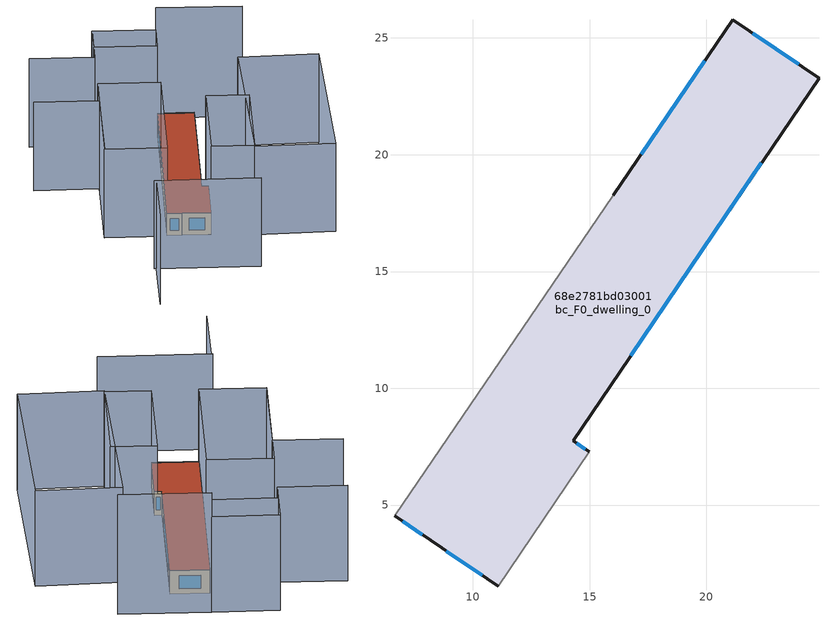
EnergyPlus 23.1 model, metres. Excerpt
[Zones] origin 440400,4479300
68e2781bd03001bc_F0_dwelling_0
 floor ground (EU_floor_Construction): 14.98,7.28 14.29,7.75 24.82,23.29 21.13,25.78 16.02,18.27 6.65,4.55 8.19,3.49 11.08,1.53 z0
 wall outside (EU_wall_Construction): 11.08,1.53 8.19,3.49 6.65,4.55 / 16.02,18.27 21.13,25.78 24.82,23.29 14.29,7.75 14.98,7.28 z0:3
 wall adiabatic (EU_wall_Construction): 14.98,7.28 11.08,1.53 / 6.65,4.55 16.02,18.27 z0:3
 window (EU_Window_Construction): 14.45,7.64 14.82,7.39 / 10.4,1.99 8.87,3.03 / 7.83,3.74 7.01,4.3 / 17.22,20.03 19.93,24.02 / 21.99,25.2 23.96,23.87 / 22.35,19.65 16.76,11.39 z0.7:2.3
 roof outside (EU_roof_Construction): 24.82,23.29 14.29,7.75 14.98,7.28 11.08,1.53 8.19,3.49 6.65,4.55 16.02,18.27 21.13,25.78 z3
shading: 0.33,-1.37 11.03,-8.48 / 0.51,-1.49 -4.49,-8.98 / 0.81,23.39 7.37,18.97 / 7.37,18.97 0.4,8.62 / 17.31,33.68 13.59,28.17 / 13.59,28.17 7.07,32.57 / 11.08,1.53 18.35,12.31 / 18.35,12.31 22.68,9.39 / 22.68,9.39 15.41,-1.39 / 15.41,-1.39 11.08,1.53 / 27.33,17.86 35.6,12.72 / 35.6,12.72 23.49,-6.77 / 23.49,-6.77 15.22,-1.62 / 15.22,-1.62 27.33,17.86 / 0.38,8.66 9.76,22.51 / 9.76,22.51 16.02,18.27 / 16.02,18.27 6.64,4.42 / 6.64,4.42 0.38,8.66 / 17.29,33.67 23.63,29.41 / 23.63,29.41 21.38,26.06 / 21.38,26.06 15.04,30.32 / 15.04,30.32 17.29,33.67 z0:12; 32.24,23.52 23.63,29.41 z0:15
[Building]
EU S2 Campaign: North Axis=0; Terrain=City; Solar Distribution=FullExterior
[Site:Location]
Madrid: Latitude=40.5; Longitude=-3.5; Time Zone=1; Elevation=609
[SizingPeriod:WeatherFileDays]
AnnualSizingPeriod: Begin Month=1; Begin Day of Month=1; End Month=12; End Day of Month=31; Day of Week for Start Day=Monday; Use Weather File Daylight Saving Period=No; Use Weather File Rain and Snow Indicators=No
[MATERIAL]
EU_InternalMass_Material: Roughness=MediumRough; Thickness=0.1; Conductivity=1; Density=1800; Specific Heat=900; Thermal Absorptance=0.9; Solar Absorptance=0.7; Visible Absorptance=0.7
[MATERIAL:NOMASS] Roughness=MediumRough; Thermal Absorptance=0.9; Solar Absorptance=0.7; Visible Absorptance=0.7
Name | Thermal Resistance
EU_wall_NoMass | 0.419739
EU_roof_NoMass | 0.352165
EU_floor_NoMass | 0.608284
[WINDOWMATERIAL:SIMPLEGLAZINGSYSTEM]
EU_Window_SimpleGlazing: UFactor=4.8352; Solar Heat Gain Coefficient=0.85; Visible Transmittance=0.85
[CONSTRUCTION]
EU_wall_Construction: EU_wall_NoMass
EU_roof_Construction: EU_roof_NoMass
EU_floor_Construction: EU_floor_NoMass
EU_InternalMass_Construction: EU_InternalMass_Material
EU_Window_Construction: EU_Window_SimpleGlazing
[ZONE]
68e2781bd03001bc_F0_dwelling_0: Type=1; Multiplier=1; Ceiling Height=autocalculate; Volume=363.584; Floor Area=autocalculate; Part of Total Floor Area=Yes
[INTERNALMASS]
68e2781bd03001bc_F0_dwelling_0_EU_InternalMass: Construction=EU_InternalMass_Construction; Zone or ZoneList=68e2781bd03001bc_F0_dwelling_0; Surface Area=121.195
[OTHEREQUIPMENT]
EU_Step8_InternalGain_68e2781bd03001bc_F0_dwelling_0_f000: Fuel Type=Electricity; Zone or ZoneList or Space or SpaceList=68e2781bd03001bc_F0_dwelling_0; Schedule=EU_Step8_GainSchedule_68e2781bd03001bc_F0_dwelling_0_f000; Design Level Calculation Method=Watts/Area; Power per Zone Floor Area=1; Fraction Latent=0; Fraction Radiant=0; Fraction Lost=0; Carbon Dioxide Generation Rate=0; EndUse Subcategory=EU_Step8_InternalGains
[ZONEVENTILATION:DESIGNFLOWRATE]
EU_ConstantAir_68e2781bd03001bc_F0_dwelling_0: Zone or ZoneList or Space or SpaceList=68e2781bd03001bc_F0_dwelling_0; Schedule=EU_AlwaysOn; Design Flow Rate Calculation Method=AirChanges/Hour; Air Changes per Hour=0.703302; Ventilation Type=Natural; Fan Pressure Rise=0; Fan Total Efficiency=1; Constant Term Coefficient=1; Temperature Term Coefficient=0; Velocity Term Coefficient=0; Velocity Squared Term Coefficient=0; Minimum Indoor Temperature=-100; Maximum Indoor Temperature=100; Delta Temperature=-100; Minimum Outdoor Temperature=-100; Maximum Outdoor Temperature=100; Maximum Wind Speed=40
[HVACTEMPLATE:THERMOSTAT]
EU_HeatOnly_68e2781bd03001bc_F0_dwelling_0: Constant Heating Setpoint=20; Constant Cooling Setpoint=50
[HVACTEMPLATE:ZONE:IDEALLOADSAIRSYSTEM]
68e2781bd03001bc_F0_dwelling_0: Template Thermostat=EU_HeatOnly_68e2781bd03001bc_F0_dwelling_0; System Availability Schedule=EU_AlwaysOn; Maximum Heating Supply Air Temperature=50; Minimum Cooling Supply Air Temperature=13; Maximum Heating Supply Air Humidity Ratio=0.0156; Minimum Cooling Supply Air Humidity Ratio=0.0077; Heating Limit=NoLimit; Cooling Limit=NoLimit; Heating Availability Schedule=EU_AlwaysOn; Cooling Availability Schedule=EU_CoolingOff; Dehumidification Control Type=ConstantSensibleHeatRatio; Cooling Sensible Heat Ratio=0.7; Dehumidification Setpoint=60; Humidification Control Type=None; Humidification Setpoint=30; Outdoor Air Method=None; Outdoor Air Flow Rate per Person=0.00944; Outdoor Air Flow Rate per Zone Floor Area=0; Outdoor Air Flow Rate per Zone=0; Demand Controlled Ventilation Type=None; Outdoor Air Economizer Type=NoEconomizer; Heat Recovery Type=None; Sensible Heat Recovery Effectiveness=0.7; Latent Heat Recovery Effectiveness=0.65
[SIZING:ZONE]
68e2781bd03001bc_F0_dwelling_0: Zone Cooling Design Supply Air Temperature Input Method=SupplyAirTemperature; Zone Cooling Design Supply Air Temperature=13; Zone Heating Design Supply Air Temperature Input Method=SupplyAirTemperature; Zone Heating Design Supply Air Temperature=50; Zone Cooling Design Supply Air Humidity Ratio=0.008; Zone Heating Design Supply Air Humidity Ratio=0.008; Cooling Design Air Flow Method=DesignDay; Cooling Design Air Flow Rate=0; Cooling Minimum Air Flow per Zone Floor Area=0.000762; Cooling Minimum Air Flow=0; Cooling Minimum Air Flow Fraction=0.2; Heating Design Air Flow Method=DesignDay; Heating Design Air Flow Rate=0; Heating Maximum Air Flow per Zone Floor Area=0.002032; Heating Maximum Air Flow=0.141576; Heating Maximum Air Flow Fraction=0.3; Account for Dedicated Outdoor Air System=No; Dedicated Outdoor Air System Control Strategy=NeutralSupplyAir; Dedicated Outdoor Air Low Setpoint Temperature for Design=autosize; Dedicated Outdoor Air High Setpoint Temperature for Design=autosize; Zone Load Sizing Method=Sensible Load Only No Latent Load; Zone Latent Cooling Design Supply Air Humidity Ratio Input Method=HumidityRatioDifference; Zone Cooling Design Supply Air Humidity Ratio Difference=0.005; Zone Latent Heating Design Supply Air Humidity Ratio Input Method=HumidityRatioDifference; Zone Humidification Design Supply Air Humidity Ratio Difference=0.005
[SCHEDULE:CONSTANT]
Name | Hourly Value
EU_AlwaysOn | 1
EU_CoolingOff | 0
[SCHEDULE:FILE]
EU_Step8_GainSchedule_68e2781bd03001bc_F0_dwelling_0_f000: File=../../schedules/68e2781bd03001bc/68e2781bd03001bc_F0_dwelling_0_f000_gain.csv; Column Number=1; Rows to Skip at Top=0; Number of Hours of Data=8760; Column Separator=Comma; Interpolate to Timestep=No; Minutes per Item=60; Adjust Schedule for Daylight Savings=Yes
